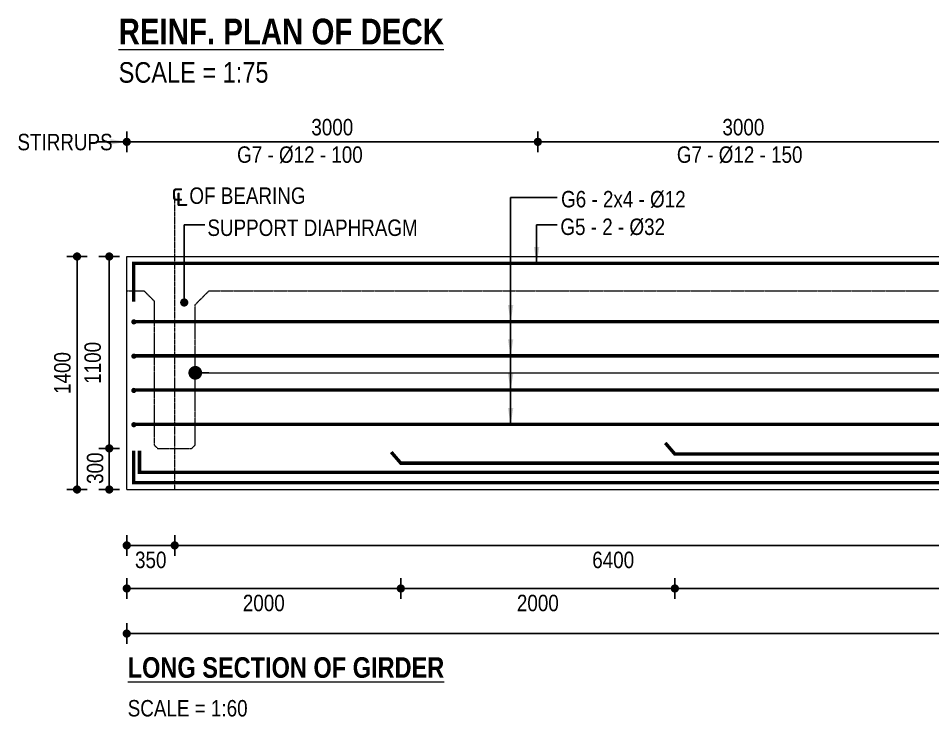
# Model space of a CAD drawing. Header units: millimetres. Extents: x 95937 to 362296, y -118999 to 39765.
# Drawn here: x 119773 to 126447, y 23305 to 28401 of the extents above; entities that cross this region are included whole.
import ezdxf

# ---------------------------------------------------------------- set-up
doc = ezdxf.new("R2010")
doc.units = ezdxf.units.MM
doc.header["$LTSCALE"] = 0.2
doc.header["$PDMODE"] = 2
doc.linetypes.add('CENTER2', pattern=[1.125, 0.75, -0.125, 0.125, -0.125])
doc.linetypes.add('DASHED', pattern=[0.75, 0.5, -0.25])
for name, color, linetype, lineweight in [('Ber', 12, 'Continuous', 35), ('Dim Arrow @ 60', 150, 'Continuous', 9), ('Dimision', 94, 'Continuous', 15), ('DIMS', 150, 'Continuous', 9), ('DIMS @ 60', 150, 'Continuous', 9), ('Girder', 7, 'Continuous', 15), ('Tex @ 60', 7, 'Continuous', 15), ('Text_Normal @ 60', 7, 'Continuous', 25), ('Text_Title @ 60', 1, 'Continuous', 20), ('Text_Title @ 75', 1, 'Continuous', 20)]:
    doc.layers.add(name, color=color, linetype=linetype, lineweight=lineweight)
doc.layers.add('Defpoints @ 60', color=7, linetype='Continuous', plot=False)
doc.layers.add('Defpoints @ 75', color=7, linetype='Continuous', plot=False)
doc.styles.add('STYLE1', font='romantic.ttf', dxfattribs={"height": 85})
doc.styles.add('SWIS_B_T', font='swisscb.ttf', dxfattribs={"height": 2.5})
doc.styles.add('SWIS_R_N', font='swissc.ttf', dxfattribs={"height": 2})
doc.dimstyles.new('Closed_Arrow', dxfattribs={"dimtxt": 2, "dimasz": 2, "dimexe": 1.25, "dimexo": 0.75, "dimgap": 0.75, "dimtad": 2, "dimdec": 0, "dimzin": 0, "dimdsep": 46, "dimtxsty": 'SWIS_R_N', "dimblk": 'DOT', "dimcen": 0.5, "dimadec": 0, "dimazin": 0, "dimtfac": 1, "dimtdec": 0, "dimtofl": 0, "dimtmove": 0, "dimatfit": 3, "dimfxl": 1.25, "dimfxlon": 1, "dimtolj": 1, "dimtzin": 0, "dimarcsym": 0})
doc.dimstyles.new('Dot_Anno', dxfattribs={"dimtxt": 2, "dimasz": 1, "dimexe": 1.25, "dimexo": 0.75, "dimgap": 0.75, "dimtad": 2, "dimdec": 0, "dimzin": 0, "dimdsep": 46, "dimtxsty": 'SWIS_R_N', "dimblk": 'DOT', "dimcen": 0.5, "dimadec": 0, "dimazin": 0, "dimtfac": 1, "dimtdec": 0, "dimtofl": 0, "dimtmove": 0, "dimatfit": 3, "dimfxl": 1.25, "dimfxlon": 1, "dimtolj": 1, "dimtzin": 0, "dimarcsym": 0})
doc.dimstyles.new('Dot_Arrow', dxfattribs={"dimtxt": 2, "dimasz": 1, "dimexe": 1.25, "dimexo": 0.75, "dimgap": 0.75, "dimtad": 2, "dimdec": 0, "dimzin": 0, "dimdsep": 46, "dimtxsty": 'SWIS_R_N', "dimblk": 'DOT', "dimcen": 0.5, "dimadec": 0, "dimazin": 0, "dimtfac": 1, "dimtdec": 0, "dimtofl": 0, "dimtmove": 0, "dimatfit": 3, "dimldrblk": 'DOT', "dimfxl": 1.25, "dimfxlon": 1, "dimtolj": 1, "dimtzin": 0, "dimarcsym": 0})
doc.dimstyles.get("Standard").update_dxf_attribs({"dimscale": 0, "dimtxt": 85, "dimasz": 50, "dimexe": 150, "dimexo": 50, "dimgap": 0.09, "dimtad": 0, "dimtoh": 1, "dimdec": 0, "dimzin": 0, "dimdsep": 46, "dimtxsty": 'STYLE1', "dimblk": 'DOT', "dimcen": 0.09, "dimclrd": 256, "dimclre": 256, "dimclrt": 256, "dimadec": 0, "dimazin": 0, "dimtfac": 1, "dimtdec": 0, "dimtix": 1, "dimtofl": 0, "dimtmove": 2, "dimatfit": 3, "dimldrblk": 'DOT', "dimfxl": 1, "dimtvp": 1, "dimtolj": 1, "dimtzin": 0, "dimlwd": -1, "dimlwe": -1, "dimarcsym": 0})

# ---------------------------------------------------------------- blocks, each defined once
blk = doc.blocks.new('_Dot')
at = {"color": 0, "linetype": 'ByBlock', "lineweight": -2}
blk.add_line((-0.5, 0), (-1, 0), dxfattribs=at)
at = {"color": 0, "linetype": 'ByBlock', "const_width": 0.5}
blk.add_lwpolyline([(-0.25, 0, 1), (0.25, 0, 1)], format="xyb", close=True, dxfattribs=at)
blk = doc.blocks.new('*D222')
at = {"layer": 'Defpoints', "color": 0, "ltscale": 20, "transparency": 16777216}
for p in [(120437.4846710266, 26662.68880391802), (120565.0365732743, 26662.68880391802), (120765.0365732743, 25262.68880391802)]:
    blk.add_point(p, dxfattribs=at)
at = {"layer": 'DIMS', "color": 0, "lineweight": -2, "ltscale": 20, "transparency": 16777216}
for p, q in [((120512.4846710266, 26662.68880391802), (120362.4846710266, 26662.68880391802)), ((120437.4846710266, 25322.68880391802), (120437.4846710266, 26602.68880391802)), ((120512.4846710266, 25262.68880391802), (120362.4846710266, 25262.68880391802))]:
    blk.add_line(p, q, dxfattribs=at)
at = {"layer": 'DIMS', "color": 0, "lineweight": -2, "ltscale": 20, "transparency": 16777216, "xscale": 60, "yscale": 60, "zscale": 60}
for p, rotation in [((120437.4846710266, 26662.68880391802), 90), ((120437.4846710266, 25262.68880391802), 270)]:
    blk.add_blockref('_Dot', p, dxfattribs=dict(at, rotation=rotation))
at = {"layer": 'DIMS', "color": 0, "ltscale": 20, "transparency": 16777216, "insert": (120316.8131240472, 25886.83144068324), "char_height": 120, "attachment_point": 5, "rotation": 90, "style": 'SWIS_R_N'}
blk.add_mtext('\\A1;1100', dxfattribs=at)
blk = doc.blocks.new('*D223')
at = {"layer": 'Defpoints', "color": 0, "ltscale": 20, "transparency": 16777216}
for p in [(120437.4846710265, 25262.68880391802), (120765.0365732743, 25262.68880391802), (120565.0365732743, 24962.68880391802)]:
    blk.add_point(p, dxfattribs=at)
at = {"layer": 'DIMS', "color": 0, "lineweight": -2, "ltscale": 20, "transparency": 16777216}
for p, q in [((120512.4846710265, 25262.68880391802), (120362.4846710265, 25262.68880391802)), ((120437.4846710265, 25022.68880391802), (120437.4846710265, 25202.68880391802)), ((120512.4846710265, 24962.68880391802), (120362.4846710265, 24962.68880391802))]:
    blk.add_line(p, q, dxfattribs=at)
at = {"layer": 'DIMS', "color": 0, "lineweight": -2, "ltscale": 20, "transparency": 16777216, "xscale": 60, "yscale": 60, "zscale": 60}
for p, rotation in [((120437.4846710265, 25262.68880391802), 90), ((120437.4846710265, 24962.68880391802), 270)]:
    blk.add_blockref('_Dot', p, dxfattribs=dict(at, rotation=rotation))
at = {"layer": 'DIMS', "color": 0, "ltscale": 20, "transparency": 16777216, "insert": (120334.531012156, 25118.13257653605), "char_height": 120, "attachment_point": 5, "rotation": 90, "style": 'SWIS_R_N'}
blk.add_mtext('\\A1;300', dxfattribs=at)
blk = doc.blocks.new('*D260')
at = {"layer": 'Defpoints', "color": 0, "ltscale": 20, "transparency": 16777216}
for p in [(122565.0365732742, 25154.58229458913), (120565.0365732742, 24962.688803918), (122565.0365732742, 24240.496831057)]:
    blk.add_point(p, dxfattribs=at)
at = {"layer": 'DIMS', "color": 0, "lineweight": -2, "ltscale": 20, "transparency": 16777216}
for p, q in [((120565.0365732742, 24315.496831057), (120565.0365732742, 24165.496831057)), ((122565.0365732742, 24315.496831057), (122565.0365732742, 24165.496831057)), ((120625.0365732742, 24240.496831057), (122505.0365732742, 24240.496831057))]:
    blk.add_line(p, q, dxfattribs=at)
at = {"layer": 'DIMS', "color": 0, "lineweight": -2, "ltscale": 20, "transparency": 16777216, "xscale": 60, "yscale": 60, "zscale": 60, "rotation": 180}
blk.add_blockref('_Dot', (120565.0365732742, 24240.496831057), dxfattribs=at)
at = {"layer": 'DIMS', "color": 0, "lineweight": -2, "ltscale": 20, "transparency": 16777216, "xscale": 60, "yscale": 60, "zscale": 60}
blk.add_blockref('_Dot', (122565.0365732742, 24240.496831057), dxfattribs=at)
at = {"layer": 'DIMS', "color": 0, "ltscale": 20, "transparency": 16777216, "insert": (121565.0365732742, 24133.82150638167), "char_height": 120, "attachment_point": 5, "style": 'SWIS_R_N'}
blk.add_mtext('\\A1;2000', dxfattribs=at)
blk = doc.blocks.new('*D224')
at = {"layer": 'Defpoints', "color": 0, "ltscale": 20, "transparency": 16777216}
for p in [(123565.0365732742, 27499.25099641616), (120565.0365732742, 26662.688803918), (123565.0365732742, 26662.688803918)]:
    blk.add_point(p, dxfattribs=at)
at = {"layer": 'DIMS', "color": 0, "lineweight": -2, "ltscale": 20, "transparency": 16777216}
for p, q in [((120565.0365732742, 27424.25099641616), (120565.0365732742, 27574.25099641616)), ((123565.0365732742, 27424.25099641616), (123565.0365732742, 27574.25099641616)), ((120625.0365732742, 27499.25099641616), (123505.0365732742, 27499.25099641616))]:
    blk.add_line(p, q, dxfattribs=at)
at = {"layer": 'DIMS', "color": 0, "lineweight": -2, "ltscale": 20, "transparency": 16777216, "xscale": 60, "yscale": 60, "zscale": 60, "rotation": 180}
blk.add_blockref('_Dot', (120565.0365732742, 27499.25099641616), dxfattribs=at)
at = {"layer": 'DIMS', "color": 0, "lineweight": -2, "ltscale": 20, "transparency": 16777216, "xscale": 60, "yscale": 60, "zscale": 60}
blk.add_blockref('_Dot', (123565.0365732742, 27499.25099641616), dxfattribs=at)
at = {"layer": 'DIMS', "color": 0, "ltscale": 20, "transparency": 16777216, "insert": (122065.0365732742, 27605.77047693564), "char_height": 120, "attachment_point": 5, "style": 'SWIS_R_N'}
blk.add_mtext('\\A1;3000', dxfattribs=at)
blk = doc.blocks.new('*D225')
at = {"layer": 'Defpoints', "color": 0, "ltscale": 20, "transparency": 16777216}
for p in [(126565.0365732742, 27499.25099641616), (123565.0365732742, 26662.688803918), (126565.0365732742, 26662.688803918)]:
    blk.add_point(p, dxfattribs=at)
at = {"layer": 'DIMS', "color": 0, "lineweight": -2, "ltscale": 20, "transparency": 16777216}
for p, q in [((123565.0365732742, 27424.25099641616), (123565.0365732742, 27574.25099641616)), ((126565.0365732742, 27424.25099641616), (126565.0365732742, 27574.25099641616)), ((123625.0365732742, 27499.25099641616), (126505.0365732742, 27499.25099641616))]:
    blk.add_line(p, q, dxfattribs=at)
at = {"layer": 'DIMS', "color": 0, "lineweight": -2, "ltscale": 20, "transparency": 16777216, "xscale": 60, "yscale": 60, "zscale": 60, "rotation": 180}
blk.add_blockref('_Dot', (123565.0365732742, 27499.25099641616), dxfattribs=at)
at = {"layer": 'DIMS', "color": 0, "lineweight": -2, "ltscale": 20, "transparency": 16777216, "xscale": 60, "yscale": 60, "zscale": 60}
blk.add_blockref('_Dot', (126565.0365732742, 27499.25099641616), dxfattribs=at)
at = {"layer": 'DIMS', "color": 0, "ltscale": 20, "transparency": 16777216, "insert": (125065.0365732742, 27605.77047693564), "char_height": 120, "attachment_point": 5, "style": 'SWIS_R_N'}
blk.add_mtext('\\A1;3000', dxfattribs=at)
blk = doc.blocks.new('*D261')
at = {"layer": 'Defpoints', "color": 0, "ltscale": 20, "transparency": 16777216}
for p in [(124565.0365732742, 25221.27562071021), (136565.0365732817, 25221.27562071021), (136565.0365732817, 24240.496831057)]:
    blk.add_point(p, dxfattribs=at)
at = {"layer": 'DIMS', "color": 0, "lineweight": -2, "ltscale": 20, "transparency": 16777216}
for p, q in [((124565.0365732742, 24315.496831057), (124565.0365732742, 24165.496831057)), ((136565.0365732817, 24315.496831057), (136565.0365732817, 24165.496831057)), ((124625.0365732742, 24240.496831057), (136505.0365732817, 24240.496831057))]:
    blk.add_line(p, q, dxfattribs=at)
at = {"layer": 'DIMS', "color": 0, "lineweight": -2, "ltscale": 20, "transparency": 16777216, "xscale": 60, "yscale": 60, "zscale": 60, "rotation": 180}
blk.add_blockref('_Dot', (124565.0365732742, 24240.496831057), dxfattribs=at)
at = {"layer": 'DIMS', "color": 0, "lineweight": -2, "ltscale": 20, "transparency": 16777216, "xscale": 60, "yscale": 60, "zscale": 60}
blk.add_blockref('_Dot', (136565.0365732817, 24240.496831057), dxfattribs=at)
at = {"layer": 'DIMS', "color": 0, "ltscale": 20, "transparency": 16777216, "insert": (130565.036573278, 24133.82150638167), "char_height": 120, "attachment_point": 5, "style": 'SWIS_R_N'}
blk.add_mtext('\\A1;12000', dxfattribs=at)
blk = doc.blocks.new('*D229')
at = {"layer": 'Defpoints', "color": 0, "ltscale": 20, "transparency": 16777216}
for p in [(120565.0365732742, 24962.688803918), (120915.0365732742, 24962.688803918), (120915.0365732742, 24554.86306810049)]:
    blk.add_point(p, dxfattribs=at)
at = {"layer": 'DIMS', "color": 0, "lineweight": -2, "ltscale": 20, "transparency": 16777216}
for p, q in [((120565.0365732742, 24629.86306810049), (120565.0365732742, 24479.86306810049)), ((120915.0365732742, 24629.86306810049), (120915.0365732742, 24479.86306810049)), ((120625.0365732742, 24554.86306810049), (120855.0365732742, 24554.86306810049))]:
    blk.add_line(p, q, dxfattribs=at)
at = {"layer": 'DIMS', "color": 0, "lineweight": -2, "ltscale": 20, "transparency": 16777216, "xscale": 60, "yscale": 60, "zscale": 60, "rotation": 180}
blk.add_blockref('_Dot', (120565.0365732742, 24554.86306810049), dxfattribs=at)
at = {"layer": 'DIMS', "color": 0, "lineweight": -2, "ltscale": 20, "transparency": 16777216, "xscale": 60, "yscale": 60, "zscale": 60}
blk.add_blockref('_Dot', (120915.0365732742, 24554.86306810049), dxfattribs=at)
at = {"layer": 'DIMS', "color": 0, "ltscale": 20, "transparency": 16777216, "insert": (120740.0365732742, 24448.34358758101), "char_height": 120, "attachment_point": 5, "style": 'SWIS_R_N'}
blk.add_mtext('\\A1;350', dxfattribs=at)
blk = doc.blocks.new('*D230')
at = {"layer": 'Defpoints', "color": 0, "ltscale": 20, "transparency": 16777216}
for p in [(127315.0365732742, 25262.688803918), (120915.0365732742, 24962.688803918), (127315.0365732742, 24554.8630681004)]:
    blk.add_point(p, dxfattribs=at)
at = {"layer": 'DIMS', "color": 0, "lineweight": -2, "ltscale": 20, "transparency": 16777216}
for p, q in [((120915.0365732742, 24629.8630681004), (120915.0365732742, 24479.8630681004)), ((127315.0365732742, 24629.8630681004), (127315.0365732742, 24479.8630681004)), ((120975.0365732742, 24554.8630681004), (127255.0365732742, 24554.8630681004))]:
    blk.add_line(p, q, dxfattribs=at)
at = {"layer": 'DIMS', "color": 0, "lineweight": -2, "ltscale": 20, "transparency": 16777216, "xscale": 60, "yscale": 60, "zscale": 60, "rotation": 180}
blk.add_blockref('_Dot', (120915.0365732742, 24554.8630681004), dxfattribs=at)
at = {"layer": 'DIMS', "color": 0, "lineweight": -2, "ltscale": 20, "transparency": 16777216, "xscale": 60, "yscale": 60, "zscale": 60}
blk.add_blockref('_Dot', (127315.0365732742, 24554.8630681004), dxfattribs=at)
at = {"layer": 'DIMS', "color": 0, "ltscale": 20, "transparency": 16777216, "insert": (124115.0365732742, 24448.265665503), "char_height": 120, "attachment_point": 5, "style": 'SWIS_R_N'}
blk.add_mtext('\\A1;6400', dxfattribs=at)
blk = doc.blocks.new('*D233')
at = {"layer": 'Defpoints', "color": 0, "ltscale": 20, "transparency": 16777216}
for p in [(120202.2707155861, 26662.68880391802), (120565.0365732743, 26662.68880391802), (120565.0365732743, 24962.68880391802)]:
    blk.add_point(p, dxfattribs=at)
at = {"layer": 'DIMS', "color": 0, "lineweight": -2, "ltscale": 20, "transparency": 16777216}
for p, q in [((120277.2707155861, 26662.68880391802), (120127.2707155861, 26662.68880391802)), ((120202.2707155861, 25022.68880391802), (120202.2707155861, 26602.68880391802)), ((120277.2707155861, 24962.68880391802), (120127.2707155861, 24962.68880391802))]:
    blk.add_line(p, q, dxfattribs=at)
at = {"layer": 'DIMS', "color": 0, "lineweight": -2, "ltscale": 20, "transparency": 16777216, "xscale": 60, "yscale": 60, "zscale": 60}
for p, rotation in [((120202.2707155861, 26662.68880391802), 90), ((120202.2707155861, 24962.68880391802), 270)]:
    blk.add_blockref('_Dot', p, dxfattribs=dict(at, rotation=rotation))
at = {"layer": 'DIMS', "color": 0, "ltscale": 20, "transparency": 16777216, "insert": (120095.6733129887, 25812.68880391798), "char_height": 120, "attachment_point": 5, "rotation": 90, "style": 'SWIS_R_N'}
blk.add_mtext('\\A1;1400', dxfattribs=at)
blk = doc.blocks.new('*D234')
at = {"layer": 'Defpoints', "color": 0, "ltscale": 20, "transparency": 16777216}
for p in [(120565.0365732742, 24962.688803918), (140565.0365732817, 24962.688803918), (140565.0365732817, 23911.45336010352)]:
    blk.add_point(p, dxfattribs=at)
at = {"layer": 'DIMS', "color": 0, "lineweight": -2, "ltscale": 20, "transparency": 16777216}
for p, q in [((120565.0365732742, 23986.45336010352), (120565.0365732742, 23836.45336010352)), ((140565.0365732817, 23986.45336010352), (140565.0365732817, 23836.45336010352)), ((120625.0365732742, 23911.45336010352), (140505.0365732817, 23911.45336010352))]:
    blk.add_line(p, q, dxfattribs=at)
at = {"layer": 'DIMS', "color": 0, "lineweight": -2, "ltscale": 20, "transparency": 16777216, "xscale": 60, "yscale": 60, "zscale": 60, "rotation": 180}
blk.add_blockref('_Dot', (120565.0365732742, 23911.45336010352), dxfattribs=at)
at = {"layer": 'DIMS', "color": 0, "lineweight": -2, "ltscale": 20, "transparency": 16777216, "xscale": 60, "yscale": 60, "zscale": 60}
blk.add_blockref('_Dot', (140565.0365732817, 23911.45336010352), dxfattribs=at)
at = {"layer": 'DIMS', "color": 0, "ltscale": 20, "transparency": 16777216, "insert": (130565.0365732779, 23804.7780354282), "char_height": 120, "attachment_point": 5, "style": 'SWIS_R_N'}
blk.add_mtext('\\A1;20000', dxfattribs=at)
blk = doc.blocks.new('*D259')
at = {"layer": 'Defpoints', "color": 0, "ltscale": 20, "transparency": 16777216}
for p in [(124565.0365732742, 25221.27562071021), (122565.0365732742, 25154.58229458913), (124565.0365732742, 24240.496831057)]:
    blk.add_point(p, dxfattribs=at)
at = {"layer": 'DIMS', "color": 0, "lineweight": -2, "ltscale": 20, "transparency": 16777216}
for p, q in [((122565.0365732742, 24315.496831057), (122565.0365732742, 24165.496831057)), ((124565.0365732742, 24315.496831057), (124565.0365732742, 24165.496831057)), ((122625.0365732742, 24240.496831057), (124505.0365732742, 24240.496831057))]:
    blk.add_line(p, q, dxfattribs=at)
at = {"layer": 'DIMS', "color": 0, "lineweight": -2, "ltscale": 20, "transparency": 16777216, "xscale": 60, "yscale": 60, "zscale": 60, "rotation": 180}
blk.add_blockref('_Dot', (122565.0365732742, 24240.496831057), dxfattribs=at)
at = {"layer": 'DIMS', "color": 0, "lineweight": -2, "ltscale": 20, "transparency": 16777216, "xscale": 60, "yscale": 60, "zscale": 60}
blk.add_blockref('_Dot', (124565.0365732742, 24240.496831057), dxfattribs=at)
at = {"layer": 'DIMS', "color": 0, "ltscale": 20, "transparency": 16777216, "insert": (123565.0365732742, 24133.82150638167), "char_height": 120, "attachment_point": 5, "style": 'SWIS_R_N'}
blk.add_mtext('\\A1;2000', dxfattribs=at)

msp = doc.modelspace()

# ---------------------------------------------------------------- hatches: boundary and pattern name
at = {"layer": 'Ber', "ltscale": 0.6}
for points in [[(120597.8330838833, 26185.61583673245, -1), (120636.2330838833, 26185.61583673245, -1)], [(120597.8330838833, 25935.61583673245, -1), (120636.2330838833, 25935.61583673245, -1)], [(120597.8330838833, 25685.61583673245, -1), (120636.2330838833, 25685.61583673245, -1)], [(120597.8330838833, 25435.61583673245, -1), (120636.2330838833, 25435.61583673245, -1)]]:
    msp.add_hatch(color=1, dxfattribs=at).paths.add_polyline_path(points)

# ---------------------------------------------------------------- linework, layer by layer
at = {"layer": 'Ber', "color": 1, "ltscale": 0.6, "const_width": 25}
for points in [[(120615.0365732742, 26333.03931607241), (120615.0365732742, 26612.688803918), (140515.0365732817, 26612.688803918), (140515.0365732817, 26365.50353120644)], [(120625.2298173009, 26187.86970466712), (140511.6739404363, 26187.86970466712)], [(120625.2298173009, 25937.86970466712), (140511.6739404363, 25937.86970466712)], [(120625.2298173009, 25687.86970466712), (140511.6739404363, 25687.86970466712)], [(120625.2298173009, 25437.86970466712), (140511.6739404363, 25437.86970466712)], [(124495.2471878178, 25302.48007313964), (124565.0365732742, 25221.27562071021), (136565.0365732817, 25221.27562071021), (136634.9105946527, 25302.48007313964)], [(120615.0365732742, 25245.38833004567), (120615.0365732742, 25012.688803918), (140515.0365732817, 25012.688803918), (140515.0365732817, 25219.36760164511)], [(120658.2192967844, 25245.38833004567), (120658.2192967844, 25087.88896846805), (140471.8538497715, 25087.88896846805), (140471.8538497715, 25219.36760164511)], [(138634.9105946527, 25235.78674701856), (138565.078891239, 25154.58232144055), (122565.0788912315, 25154.58232144055), (122495.2471878178, 25235.78674701856)]]:
    msp.add_lwpolyline(points, dxfattribs=at)
at = {"layer": 'Dimision', "linetype": 'CENTER2', "ltscale": 10}
msp.add_line((120915.0365732742, 24962.688803918), (120915.0365732742, 27105.85352110145), dxfattribs=at)
at = {"layer": 'Girder', "ltscale": 0.1}
for p, q in [((120565.0365732742, 26412.688803918), (120565.0365732742, 26662.688803918)), ((120565.0365732742, 26412.688803918), (120565.0365732742, 26662.688803918)), ((120565.0365732742, 26662.688803918), (140565.0365732817, 26662.688803918)), ((120565.0365732742, 24962.688803918), (120565.0365732742, 26412.688803918)), ((120565.0365732742, 26412.688803918), (120565.0365732742, 26412.688803918)), ((120565.0365732742, 24962.688803918), (140565.0365732817, 24962.688803918))]:
    msp.add_line(p, q, dxfattribs=at)
at = {"layer": 'Girder', "linetype": 'DASHED', "ltscale": 7}
msp.add_lwpolyline([(120565.0365732742, 26412.688803918), (120690.0365732742, 26412.688803918), (120765.0365732742, 26337.688803918), (120765.0365732742, 25287.688803918), (120790.0365732742, 25262.688803918), (121040.0365732742, 25262.688803918), (121065.0365732742, 25287.688803918), (121065.0365732742, 26312.688803918), (121165.0365732742, 26412.688803918), (127065.0365732743, 26412.688803918), (127165.0365732743, 26312.688803918), (127165.0365732742, 25287.688803918), (127190.0365732742, 25262.688803918), (127440.0365732743, 25262.688803918), (127465.0365732743, 25287.688803918), (127465.0365732743, 26312.688803918), (127565.0365732743, 26412.688803918), (133565.2783265304, 26412.688803918), (133665.2783265304, 26312.688803918), (133665.2783265304, 25287.66104890448), (133690.2783265304, 25262.66104890448), (133940.2783265303, 25262.66104890448)], dxfattribs=at)

# ---------------------------------------------------------------- texts
at = {"layer": 'Defpoints @ 60', "style": 'SWIS_R_N'}
msp.add_text('SCALE = 1:60', height=120, dxfattribs=at).set_placement((120571.966851273, 23306.66279835747))
at = {"layer": 'Defpoints @ 75', "style": 'SWIS_R_N'}
msp.add_text('SCALE = 1:75', height=150, dxfattribs=at).set_placement((120505.8260142472, 27930.83762464525))
at = {"layer": 'Tex @ 60', "linetype": 'Continuous', "ltscale": 5, "insert": (119767.2632890717, 27557.71259886828), "char_height": 120, "attachment_point": 1, "style": 'SWIS_R_N'}
msp.add_mtext('STIRRUPS', dxfattribs=at)
at = {"layer": 'Text_Normal @ 60', "linetype": 'Continuous', "ltscale": 5, "char_height": 120, "attachment_point": 1, "style": 'SWIS_R_N'}
for s, insert in [('G7 - %%C12 - 100', (121370.1840555112, 27466.2207303933)), ('G7 - %%C12 - 150', (124579.6148467179, 27466.2207303933))]:
    msp.add_mtext(s, dxfattribs=dict(at, insert=insert))
at = {"layer": 'Text_Normal @ 60', "char_height": 120, "attachment_point": 1, "style": 'SWIS_R_N'}
for s, insert, width in [('{\\fISOCPEUR|b0|i0|c0|p34;\\H1.25x;℄} OF BEARING', (120888.3628308097, 27196.64047148854), 2074.533787238739), ('G6 - 2x4 - %%C12 ', (123734.5006249612, 27141.078007997), 1298.171699597009)]:
    msp.add_mtext(s, dxfattribs=dict(at, insert=insert, width=width))
for s, insert in [('SUPPORT DIAPHRAGM', (121153.5111339604, 26932.62558516608)), ('G5 - 2 - %%C32 ', (123729.4165316762, 26939.66262452227))]:
    msp.add_mtext(s, dxfattribs=dict(at, insert=insert))
at = {"layer": 'Text_Title @ 60', "insert": (120571.966851273, 23738.89212395121), "char_height": 150, "attachment_point": 1, "style": 'SWIS_B_T'}
msp.add_mtext('{\\LLONG SECTION OF GIRDER}', dxfattribs=at)
at = {"layer": 'Text_Title @ 75', "style": 'SWIS_B_T'}
msp.add_text('%%UREINF. PLAN OF DECK', height=187.5, dxfattribs=at).set_placement((120505.8260142472, 28210.49324173572))

# ---------------------------------------------------------------- dimensions: what is measured, and where the dimension line sits
at = {"layer": 'DIMS @ 60', "ltscale": 20}
for base, p1, p2, override, picture, middle in [((123565.0365732742, 27499.25099641616), (120565.0365732742, 26662.688803918), (123565.0365732742, 26662.688803918), {"dimscale": 60, "dimtix": 0, "dimtofl": 0, "dimtmove": 0, "dimatfit": 3}, '*D224', (122065.0365732742, 27605.77047693564)), ((126565.0365732742, 27499.25099641616), (123565.0365732742, 26662.688803918), (126565.0365732742, 26662.688803918), {"dimscale": 60, "dimtix": 0, "dimtofl": 0, "dimtmove": 1, "dimatfit": 3}, '*D225', (125065.0365732742, 27605.77047693564)), ((127315.0365732742, 24554.8630681004), (120915.0365732742, 24962.688803918), (127315.0365732742, 25262.688803918), {"dimscale": 60, "dimtix": 0, "dimtofl": 0, "dimtmove": 1, "dimatfit": 3}, '*D230', (124115.0365732742, 24448.265665503)), ((124565.0365732742, 24240.496831057), (122565.0365732742, 25154.58229458913), (124565.0365732742, 25221.27562071021), {"dimscale": 60, "dimtix": 0, "dimtofl": 0, "dimtmove": 2, "dimatfit": 3}, '*D259', (123565.0365732742, 24133.82150638167)), ((136565.0365732817, 24240.496831057), (124565.0365732742, 25221.27562071021), (136565.0365732817, 25221.27562071021), {"dimscale": 60, "dimtix": 0, "dimtofl": 0, "dimtmove": 1, "dimatfit": 3}, '*D261', (130565.036573278, 24133.82150638167)), ((122565.0365732742, 24240.496831057), (120565.0365732742, 24962.688803918), (122565.0365732742, 25154.58229458913), {"dimscale": 60, "dimtix": 0, "dimtofl": 0, "dimtmove": 2, "dimatfit": 3}, '*D260', (121565.0365732742, 24133.82150638167)), ((120915.0365732742, 24554.86306810049), (120565.0365732742, 24962.688803918), (120915.0365732742, 24962.688803918), {"dimscale": 60, "dimtix": 0, "dimtofl": 0, "dimtmove": 0, "dimatfit": 3}, '*D229', (120740.0365732742, 24448.34358758101)), ((140565.0365732817, 23911.45336010352), (120565.0365732742, 24962.688803918), (140565.0365732817, 24962.688803918), {"dimscale": 60, "dimtix": 0, "dimtofl": 0, "dimtmove": 0, "dimatfit": 3}, '*D234', (130565.0365732779, 23804.7780354282))]:
    dim = msp.add_linear_dim(base=base, p1=p1, p2=p2, dimstyle='Dot_Anno', override=override, dxfattribs=at)
    dim.commit()
    dim.dimension.update_dxf_attribs({"geometry": picture, "text_midpoint": middle})
dim = msp.add_linear_dim(base=(120202.2707155861, 26662.68880391802), p1=(120565.0365732742, 24962.688803918), p2=(120565.0365732742, 26662.688803918), angle=90, text='1400', dimstyle='Dot_Anno', override={"dimscale": 60, "dimtix": 0, "dimtofl": 0, "dimtmove": 0, "dimatfit": 3}, dxfattribs=at)
dim.commit()
dim.dimension.update_dxf_attribs({"geometry": '*D233', "text_midpoint": (120095.6733129887, 25812.68880391798)})
dim = msp.add_linear_dim(base=(120437.4846710266, 26662.68880391802), p1=(120765.0365732742, 25262.688803918), p2=(120565.0365732742, 26662.688803918), angle=90, text='1100', dimstyle='Dot_Anno', override={"dimscale": 60, "dimtix": 0, "dimtofl": 0, "dimtmove": 2, "dimatfit": 3}, dxfattribs=at)
dim.commit()
dim.dimension.update_dxf_attribs({"geometry": '*D222', "text_midpoint": (120316.8131240472, 25886.83144068324), "dimtype": 128})
dim = msp.add_linear_dim(base=(120437.4846710265, 25262.68880391802), p1=(120565.0365732742, 24962.688803918), p2=(120765.0365732742, 25262.688803918), angle=90, dimstyle='Dot_Anno', override={"dimscale": 60, "dimtix": 0, "dimtofl": 0, "dimtmove": 2, "dimatfit": 3}, dxfattribs=at)
dim.commit()
dim.dimension.update_dxf_attribs({"geometry": '*D223', "text_midpoint": (120334.531012156, 25118.13257653605), "dimtype": 128})

# ---------------------------------------------------------------- leaders
at = {"layer": 'Dim Arrow @ 60', "linetype": 'Continuous', "ltscale": 10}
msp.add_leader([(120984.5111339604, 26327.1785617117), (120984.5111339604, 26893.48896190205), (121134.5111339604, 26893.48896190205)], dimstyle='Dot_Arrow', override={"dimscale": 60}, dxfattribs=at)
at = {"layer": 'Dimision', "linetype": 'Continuous', "ltscale": 10}
msp.add_leader([(121065.0365732742, 25814.13661301574), (128198.5203712648, 25812.48435324266), (129847.9548428344, 25812.48435324266)], dimstyle='Standard', override={"dimscale": 1, "dimasz": 100}, dxfattribs=at)
at = {"layer": 'DIMS @ 60', "linetype": 'Continuous', "ltscale": 10}
for points in [[(120565.0365732742, 27499.25099641616), (120340.3220768556, 27499.25099641616)], [(120565.0365732742, 27499.25099641616), (120340.3220768556, 27499.25099641616)], [(123366.4147795408, 25937.86970466712), (123366.4532520799, 27093.48994549147)], [(123366.4500959336, 25437.86970466712), (123366.3062596276, 27093.37155945726), (123706.3567397471, 27093.4889122467)], [(123366.4500959336, 25687.86970466712), (123366.4500870067, 27093.37160909268)], [(123366.4506556331, 26187.86970466712), (123366.4500959336, 27093.48994550061), (123706.5006249612, 27093.48896190205)], [(123556.5006249612, 26612.688803918), (123556.5006249612, 26893.48896190205), (123706.5006249612, 26893.48896190205)]]:
    msp.add_leader(points, dimstyle='Closed_Arrow', override={"dimscale": 60}, dxfattribs=at)

doc.saveas('drawing.dxf')
